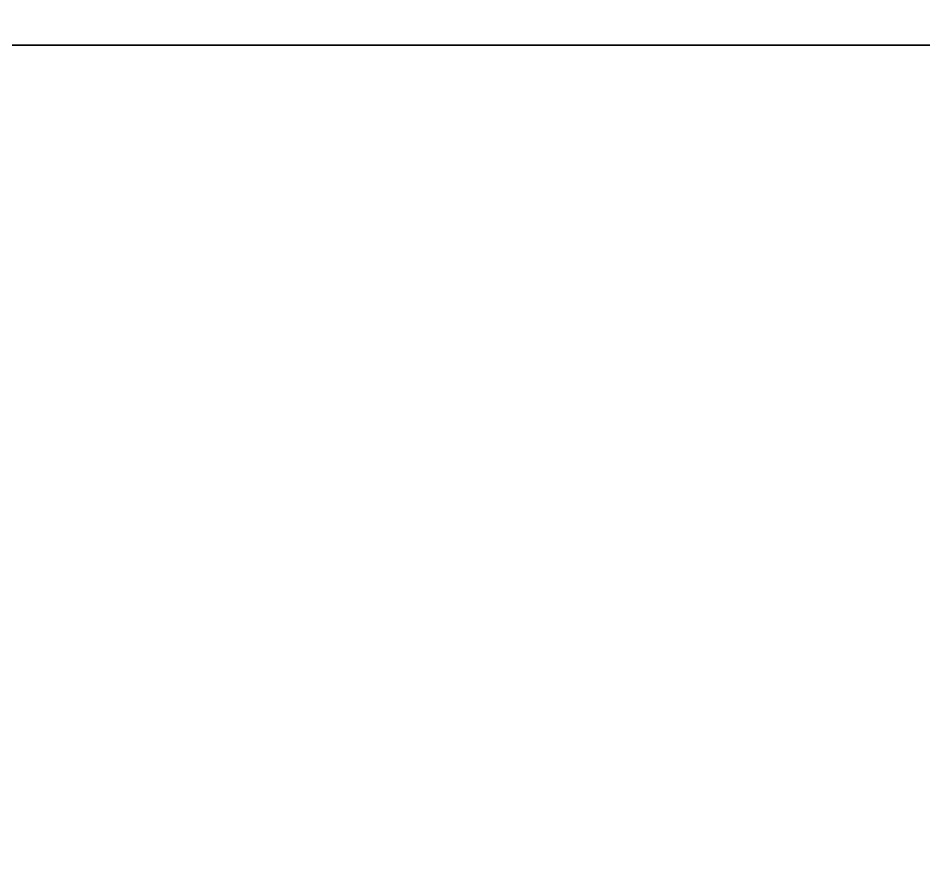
# Model space of a CAD drawing. Header units: millimetres. Extents: x -5968 to 8419, y -11886 to 221.
# Drawn here: x -2329.4 to -2275.9, y -11252.7 to -11202.8 of the extents above; entities that cross this region are included whole.
import ezdxf

# ---------------------------------------------------------------- set-up
doc = ezdxf.new("R2010")
doc.units = ezdxf.units.MM
doc.header["$LTSCALE"] = 20
doc.layers.add('Innenausbau_Konstruktion', color=7, linetype='Continuous')

msp = doc.modelspace()

# ---------------------------------------------------------------- linework, layer by layer
at = {"layer": 'Innenausbau_Konstruktion', "color": 7, "linetype": 'Continuous', "lineweight": 25, "transparency": 33554687}
for points in [[(-1961.06, -11284.436, 3689.109), (-1961.06, -10714.436, 3689.109), (-2745.06, -10714.436, 3689.109), (-2745.06, -11284.436, 3689.109)], [(-2745.06, -11284.436, 3707.109), (-2745.06, -10714.436, 3707.109), (-1961.06, -10714.436, 3707.109), (-1961.06, -11284.436, 3707.109)], [(-1961.06, -11284.436, 4946.109), (-1961.06, -10714.436, 4946.109), (-2745.06, -10714.436, 4946.109), (-2745.06, -11284.436, 4946.109)], [(-2745.06, -11284.436, 4964.109), (-2745.06, -10714.436, 4964.109), (-1961.06, -10714.436, 4964.109), (-1961.06, -11284.436, 4964.109)], [(-1961.06, -11284.436, 5190.109), (-1961.06, -10714.436, 5190.109), (-2745.06, -10714.436, 5190.109), (-2745.06, -11284.436, 5190.109)], [(-2745.06, -11284.436, 5208.109), (-2745.06, -10714.436, 5208.109), (-1961.06, -10714.436, 5208.109), (-1961.06, -11284.436, 5208.109)], [(-2745.06, -11204.436, 3546.109), (-1961.06, -11204.436, 3546.109), (-1961.06, -11204.436, 3528.109), (-2745.06, -11204.436, 3528.109)], [(-1961.06, -11284.436, 3528.109), (-1961.06, -11204.436, 3528.109), (-2745.06, -11204.436, 3528.109), (-2745.06, -11284.436, 3528.109)], [(-2745.06, -11284.436, 3546.109), (-2745.06, -11204.436, 3546.109), (-1961.06, -11204.436, 3546.109), (-1961.06, -11284.436, 3546.109)]]:
    msp.add_3dface(points, dxfattribs=at)

doc.saveas('drawing.dxf')
